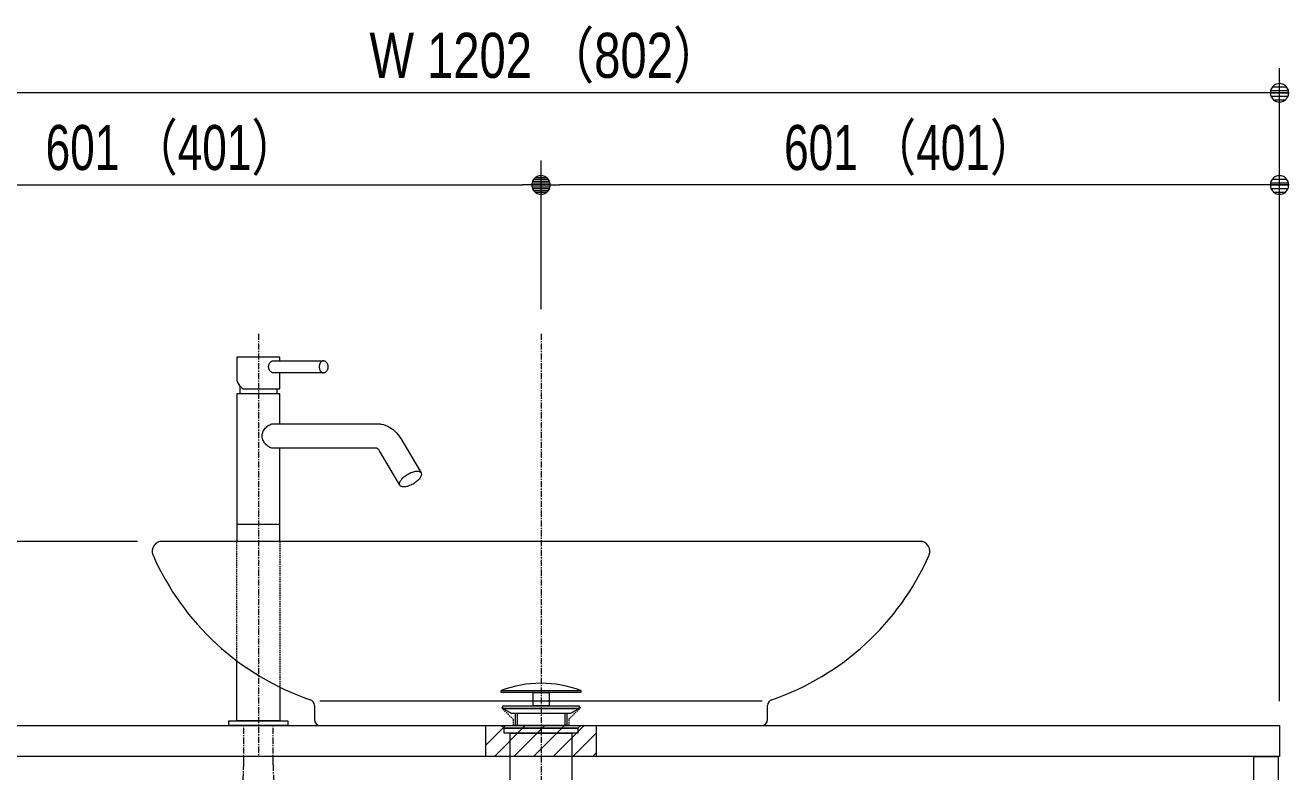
# Model space of a CAD drawing. Units: millimetres, scale not verified. Extents: x -6062 to 6062, y -3045 to 3045.
# Drawn here: x -5142 to -4114, y -1418 to -810 of the extents above; entities that cross this region are included whole.
import ezdxf
from ezdxf.enums import TextEntityAlignment as Align

# ---------------------------------------------------------------- set-up
doc = ezdxf.new("R2010")
doc.units = ezdxf.units.MM
doc.header["$LTSCALE"] = 20
doc.linetypes.add('CHAIN1', pattern=[8, 5, -1, 1, -1])
doc.linetypes.add('DASHED1', pattern=[1.8, 1.2, -0.6])
for name, color, linetype, lineweight in [('0-1_2寸法-1', 7, 'Continuous', 9), ('0-2_0', 7, 'Continuous', 9), ('0-3_5ボウル・キャビネット', 7, 'Continuous', 9), ('0-5_4給排水', 7, 'Continuous', 9)]:
    doc.layers.add(name, color=color, linetype=linetype, lineweight=lineweight)
doc.styles.add('ＭＳ Ｐゴシック', font='')
doc.styles.get('ＭＳ Ｐゴシック').set_extended_font_data('MS PGothic')

# ---------------------------------------------------------------- blocks, each defined once
blk = doc.blocks.new('_Dot')
at = {"layer": '0-2_0'}
for p, q in [((-10, 0), (-20, 0)), ((9.78, 2), (-9.78, 2)), ((7.99, 6), (-7.99, 6)), ((9.16, -3.98), (-9.16, -3.98)), ((6, -7.98), (-6, -7.98))]:
    blk.add_line(p, q, dxfattribs=at)
for points in [[(10, 0), (9.92, 1.25), (9.69, 2.49), (9.3, 3.68), (8.76, 4.82), (8.09, 5.88), (7.29, 6.85), (6.37, 7.71), (5.36, 8.44), (4.26, 9.05), (3.09, 9.51), (1.87, 9.82), (0.63, 9.98), (-0.63, 9.98), (-1.87, 9.82), (-3.09, 9.51), (-4.26, 9.05), (-5.36, 8.44), (-6.37, 7.71), (-7.29, 6.85), (-8.09, 5.88), (-8.76, 4.82), (-9.3, 3.68), (-9.69, 2.49), (-9.92, 1.25), (-10, 0), (0, 0)], [(-10, 0), (-9.92, -1.25), (-9.69, -2.49), (-9.3, -3.68), (-8.76, -4.82), (-8.09, -5.88), (-7.29, -6.85), (-6.37, -7.71), (-5.36, -8.44), (-4.26, -9.05), (-3.09, -9.51), (-1.87, -9.82), (-0.63, -9.98), (0.63, -9.98), (1.87, -9.82), (3.09, -9.51), (4.26, -9.05), (5.36, -8.44), (6.37, -7.71), (7.29, -6.85), (8.09, -5.88), (8.76, -4.82), (9.3, -3.68), (9.69, -2.49), (9.92, -1.25), (10, 0), (0, 0)]]:
    blk.add_lwpolyline(points, close=True, dxfattribs=at)
blk = doc.blocks.new('グループ-11')
at = {"layer": '0-5_4給排水', "linetype": 'CHAIN1'}
blk.add_line((-58700, -21220), (-58700, -42300), dxfattribs=at)
at = {"layer": '0-5_4給排水'}
for p, q in [((-59120, -27400), (-59120, -27600)), ((-59090, -27400), (-59090, -27600)), ((-58310, -27400), (-58310, -27600)), ((-58280, -27400), (-58280, -27600))]:
    blk.add_line(p, q, dxfattribs=at)
for points in [[(-59350, -27030), (-58050, -27030), (-58050, -27060), (-59350, -27060)], [(-58830, -27060), (-58570, -27060), (-58570, -27280), (-58830, -27280)], [(-59320, -27280), (-58080, -27280), (-58080, -27320), (-59320, -27320)], [(-59181.3, -27400), (-59320, -27320), (-58080, -27320), (-58220.2, -27400)], [(-59300, -27640), (-59350, -27600), (-58050, -27600), (-58100, -27640)], [(-59300, -27640), (-58100, -27640), (-58100, -27720), (-59300, -27720)], [(-59200, -27720), (-58200, -27720), (-58200, -28800), (-59200, -28800)]]:
    blk.add_lwpolyline(points, close=True, dxfattribs=at)
blk.add_arc((-58700, -28730.4), 1820.4, 69.08018, 110.91982, dxfattribs=at)
blk = doc.blocks.new('グループ-13')
at = {"layer": '0-5_4給排水', "linetype": 'CHAIN1'}
blk.add_line((-63300, -21220), (-63300, -28100), dxfattribs=at)
at = {"layer": '0-5_4給排水'}
for p, q in [((-63600, -22070.9), (-63600, -22200)), ((-63000, -22120), (-63000, -22200)), ((-63650, -24320), (-62950, -24320))]:
    blk.add_line(p, q, dxfattribs=at)
at = {"layer": '0-5_4給排水', "linetype": 'DASHED1'}
for p, q in [((-63650, -26545.5), (-63650, -24601.2)), ((-62950, -24600), (-62950, -26973.2))]:
    blk.add_line(p, q, dxfattribs=at)
at = {"layer": '0-5_4給排水'}
for points in [[(-63059.7, -21660.5), (-63052.5, -21660), (-62950, -21660), (-62950, -21600), (-63650, -21600), (-63649.7, -21983.6), (-63646.6, -21998.4), (-63640.5, -22014.1), (-63631.5, -22030.6), (-63619.7, -22047.7), (-63605.2, -22065.3), (-63588.3, -22083.3), (-63569, -22101.6), (-63547.5, -22120), (-62950, -22120), (-62950, -21860), (-63052.5, -21860), (-63059.4, -21859.5), (-63066.5, -21858.1), (-63073.5, -21855.8), (-63080.6, -21852.6), (-63087.6, -21848.5), (-63094.4, -21843.6), (-63100.9, -21837.9), (-63107, -21831.4), (-63112.7, -21824.2), (-63117.9, -21816.4), (-63122.5, -21808), (-63126.3, -21799.1), (-63129.4, -21789.7), (-63131.7, -21780), (-63133.1, -21770.1), (-63133.5, -21760), (-63133.1, -21750.3), (-63131.8, -21740.7), (-63129.7, -21731.3), (-63126.8, -21722.2), (-63123.1, -21713.4), (-63118.8, -21705.1), (-63113.7, -21697.2)], [(-62168.6, -21760), (-62168.9, -21769), (-62169.8, -21778.2), (-62171.4, -21787.5), (-62173.6, -21796.8), (-62176.5, -21805.9), (-62180.2, -21814.7), (-62184.4, -21823), (-62189.3, -21830.7), (-62194.8, -21837.6), (-62200.6, -21843.7), (-62206.9, -21848.8), (-62213.3, -21853), (-62219.9, -21856.1), (-62226.5, -21858.3), (-62233, -21859.6), (-62239.3, -21860), (-63052.5, -21860), (-63059.4, -21859.5), (-63066.5, -21858.1), (-63073.5, -21855.8), (-63080.6, -21852.6), (-63087.6, -21848.5), (-63094.4, -21843.6), (-63100.9, -21837.9), (-63107, -21831.4), (-63112.7, -21824.2), (-63117.9, -21816.4), (-63122.5, -21808), (-63126.3, -21799.1), (-63129.4, -21789.7), (-63131.7, -21780), (-63133.1, -21770.1), (-63133.5, -21760), (-63133.1, -21750.3), (-63131.8, -21740.7), (-63129.7, -21731.3), (-63126.8, -21722.2), (-63123.1, -21713.4), (-63118.8, -21705.1)], [(-63118.8, -21705.1), (-63113.7, -21697.2), (-63108.2, -21689.9), (-63102.1, -21683.3), (-63095.6, -21677.4), (-63088.7, -21672.2), (-63081.6, -21667.9), (-63074.3, -21664.5), (-63067, -21662), (-63059.7, -21660.5), (-63052.5, -21660), (-62239.3, -21660), (-62233, -21660.4), (-62226.5, -21661.7), (-62219.9, -21663.9), (-62213.3, -21667), (-62206.9, -21671.2), (-62200.6, -21676.3), (-62194.8, -21682.4), (-62189.3, -21689.3), (-62184.4, -21697), (-62180.2, -21705.3), (-62176.5, -21714.1), (-62173.6, -21723.2), (-62171.4, -21732.5), (-62169.8, -21741.8), (-62168.9, -21751), (-62168.6, -21760)], [(-63113.7, -21697.2), (-63108.2, -21689.9), (-63102.1, -21683.3), (-63095.6, -21677.4), (-63088.7, -21672.2), (-63081.6, -21667.9), (-63074.3, -21664.5), (-63067, -21662), (-63059.7, -21660.5)], [(-62239.3, -21660), (-62245.7, -21660.4), (-62252.2, -21661.7), (-62258.8, -21663.9), (-62265.4, -21667), (-62271.8, -21671.2), (-62278, -21676.3), (-62283.9, -21682.4), (-62289.3, -21689.3), (-62294.2, -21697), (-62298.5, -21705.3), (-62302.2, -21714.1), (-62305.1, -21723.2), (-62307.3, -21732.5), (-62308.9, -21741.8), (-62309.8, -21751), (-62310.1, -21760), (-62309.8, -21769), (-62308.9, -21778.2), (-62307.3, -21787.5), (-62305.1, -21796.8), (-62302.2, -21805.9), (-62298.5, -21814.7), (-62294.2, -21823), (-62289.3, -21830.7), (-62283.9, -21837.6), (-62278, -21843.7), (-62271.8, -21848.8), (-62265.4, -21853), (-62258.8, -21856.1), (-62252.2, -21858.3), (-62245.7, -21859.6), (-62239.3, -21860)], [(-62950, -24600), (-62950, -23085.7), (-63052.5, -23085.7), (-63067, -23084.7), (-63082, -23081.8), (-63097.4, -23076.9), (-63113.1, -23070.3), (-63128.6, -23061.9), (-63144, -23051.9), (-63158.9, -23040.5), (-63173.1, -23027.6), (-63186.5, -23013.5), (-63198.9, -22998.1), (-63210, -22981.6), (-63219.6, -22964.1), (-63227.5, -22945.6), (-63233.3, -22926.4), (-63237, -22906.6), (-63238.3, -22886.6), (-63237.2, -22866.6), (-63233.8, -22846.8), (-63228.1, -22827.6), (-63220.5, -22809.2), (-63211.1, -22791.7), (-63200.2, -22775.2), (-63188, -22759.7), (-63174.8, -22745.4), (-63160.6, -22732.4), (-63145.7, -22720.7), (-63130.3, -22710.5), (-63114.5, -22701.8), (-63098.6, -22694.9), (-63082.8, -22689.9), (-63067.3, -22686.8), (-63052.6, -22685.7), (-62950, -22685.7), (-62950, -22200), (-63650, -22200), (-63650, -24600)], [(-63233.3, -22926.4), (-63237, -22906.6), (-63238.3, -22886.6), (-63237.2, -22866.6), (-63233.8, -22846.8), (-63228.1, -22827.6), (-63220.5, -22809.2), (-63211.1, -22791.7), (-63200.2, -22775.2), (-63188, -22759.7), (-63174.8, -22745.4), (-63160.6, -22732.4), (-63145.7, -22720.7), (-63130.3, -22710.5)], [(-63130.3, -22710.5), (-63114.5, -22701.8), (-63098.6, -22694.9), (-63082.8, -22689.9), (-63067.3, -22686.8), (-63052.6, -22685.7), (-61372.4, -22685.7), (-61359.6, -22686.5), (-61317.9, -22689.4), (-61305, -22692), (-61263.9, -22700.6), (-61251.3, -22704.9), (-61211.2, -22719.2), (-61160.9, -22744.8), (-61117.8, -22774.5), (-61107.8, -22781.7), (-61068, -22817.7), (-61059.8, -22826), (-61022.7, -22868.9), (-60988.8, -22919), (-60983.6, -22926.9), (-60982.4, -22928.8), (-60651.9, -23485.9), (-60648.5, -23494.8), (-60647, -23504.7), (-60647.5, -23515.4), (-60649.7, -23526.7), (-60653.8, -23538.4), (-60659.4, -23550.3), (-60666.4, -23562.3), (-60674.5, -23574.2), (-60683.7, -23585.7), (-60694, -23597.3), (-60705.8, -23609.1), (-60719, -23621.1), (-60733.5, -23633), (-60749.3, -23644.8), (-60766, -23656.1), (-60783.6, -23666.8), (-60801.7, -23676.6)], [(-60801.7, -23676.6), (-60820.1, -23685.5), (-60838.4, -23693.3), (-60856.4, -23699.9), (-60873.8, -23705.3), (-60890.4, -23709.3), (-60905.9, -23712.1), (-60920.3, -23713.8), (-60933.5, -23714.3), (-60945.7, -23713.8), (-60957.4, -23712.1), (-60968.2, -23709.3), (-60977.9, -23705.3), (-60986.3, -23699.9), (-60993.2, -23693.3), (-60998.4, -23685.5), (-61328.6, -23128.9), (-61337.2, -23116), (-61349.2, -23102), (-61358.6, -23093.4), (-61366.1, -23088.2), (-61368.4, -23087), (-61371.1, -23086.1), (-61372.4, -23085.8), (-61373.5, -23085.7), (-63052.5, -23085.7), (-63067, -23084.7), (-63082, -23081.8), (-63097.4, -23076.9), (-63113.1, -23070.3), (-63128.6, -23061.9), (-63144, -23051.9), (-63158.9, -23040.5), (-63173.1, -23027.6), (-63186.5, -23013.5), (-63198.9, -22998.1), (-63210, -22981.6), (-63219.6, -22964.1), (-63227.5, -22945.6), (-63233.3, -22926.4)], [(-60998.4, -23685.5), (-61001.7, -23676.6), (-61003.2, -23666.8), (-61002.8, -23656.1), (-61000.5, -23644.8), (-60996.5, -23633), (-60990.9, -23621.1), (-60983.9, -23609.1), (-60975.7, -23597.3), (-60966.5, -23585.7), (-60956.2, -23574.2), (-60944.5, -23562.3), (-60931.3, -23550.3), (-60916.7, -23538.4), (-60901, -23526.7), (-60884.2, -23515.4), (-60866.6, -23504.7), (-60848.5, -23494.8), (-60830.2, -23485.9), (-60811.8, -23478.1), (-60793.8, -23471.5), (-60776.5, -23466.2), (-60759.9, -23462.1), (-60744.3, -23459.3), (-60729.9, -23457.7), (-60716.8, -23457.2), (-60704.5, -23457.7), (-60692.9, -23459.3), (-60682.1, -23462.1), (-60672.3, -23466.2), (-60663.9, -23471.5), (-60657.1, -23478.1), (-60651.9, -23485.9)], [(-62950, -26973.2), (-62950, -27520), (-63650, -27520), (-63650, -26545.5)]]:
    blk.add_lwpolyline(points, dxfattribs=at)
blk.add_lwpolyline([(-62820, -27520), (-62820, -27600), (-63780, -27600), (-63780, -27520)], close=True, dxfattribs=at)
at = {"layer": '0-5_4給排水', "linetype": 'CHAIN1'}
for points in [[(-63540, -28237.9), (-63540, -28213.8), (-63540, -27600)], [(-63060, -28237.9), (-63060, -28213.8), (-63060, -27600)]]:
    blk.add_lwpolyline(points, dxfattribs=at)
for centre, start, end in [((-67480.4, -28237.9), 326.23288, 0), ((-59119.6, -28237.9), 180, 213.76712)]:
    blk.add_arc(centre, 3940.4, start, end, dxfattribs=at)
blk = doc.blocks.new('グループ-17')
at = {"layer": '0-3_5ボウル・キャビネット'}
for p, q in [((-65002.6, -24671.3), (-65002.7, -24671.5)), ((-52530.2, -24600), (-64869.8, -24600)), ((-52397.3, -24671.5), (-52397.4, -24671.3)), ((-65016.8, -24822.1), (-65015, -24826.3)), ((-52385, -24826.3), (-52383.2, -24822.1)), ((-55100, -27200), (-62300, -27200)), ((-62387.9, -27500), (-62387.9, -27500.3)), ((-62288.3, -27600), (-55111.7, -27600))]:
    blk.add_line(p, q, dxfattribs=at)
for points in [[(-62387.9, -27271.9), (-62387.9, -27272.2), (-62387.9, -27500)], [(-55012.1, -27500.3), (-55012.1, -27500), (-55012.1, -27272.2), (-55012.1, -27271.9)]]:
    blk.add_lwpolyline(points, dxfattribs=at)
at = {"layer": '0-3_5ボウル・キャビネット', "linetype": 'DASHED1'}
blk.add_lwpolyline([(-58050, -27300), (-58250, -27500), (-58250, -27600), (-59150, -27600), (-59150, -27500), (-59350, -27300)], dxfattribs=at)
at = {"layer": '0-3_5ボウル・キャビネット'}
for centre, radius, start, end in [((-64868.9, -24760), 160.4, 146.51067, 202.78108), ((-64869.8, -24759.2), 159.2, 90, 146.50513), ((-52530.2, -24759.2), 159.2, 33.49487, 90), ((-52531.1, -24760), 160.4, 337.21892, 33.48933), ((-61053.5, -23082.6), 4328.2, 203.75658, 251.10085), ((-56346.5, -23082.6), 4328.2, 288.89915, 336.24342), ((-62487.8, -27271.9), 99.8, 0, 71.10085), ((-54912.2, -27271.9), 99.8, 108.89915, 180), ((-62288.3, -27500.3), 99.7, 180, 270), ((-55111.7, -27500.3), 99.7, 270, 0)]:
    blk.add_arc(centre, radius, start, end, dxfattribs=at)
blk = doc.blocks.new('グループ-20')
at = {"layer": '0-3_5ボウル・キャビネット'}
blk.add_lwpolyline([(-70720, -27600), (-46680, -27600), (-46680, -28100), (-70720, -28100)], close=True, dxfattribs=at)
blk.add_lwpolyline([(-47100, -28600), (-47100, -28100), (-46700, -28100), (-46700, -41360), (-46740, -41400), (-47060, -41400), (-47100, -41360), (-47100, -40600)], dxfattribs=at)
blk = doc.blocks.new('グループ-22')
at = {"layer": '0-3_5ボウル・キャビネット'}
blk.add_blockref('グループ-20', (0, 0), dxfattribs=at)

msp = doc.modelspace()

# ---------------------------------------------------------------- linework, layer by layer
at = {"layer": '0-1_2寸法-1'}
for p, q in [((-4121.5, -920), (-4121.5, -845)), ((-4136.51, -865), (-5308.49, -865)), ((-4722.5, -1041), (-4722.5, -920)), ((-4722.5, -1041), (-4722.5, -920)), ((-4121.5, -1360), (-4121.5, -920)), ((-5308.49, -940), (-4737.51, -940)), ((-4136.51, -940), (-4707.49, -940)), ((-5050.99, -1230), (-5567.5, -1230))]:
    msp.add_line(p, q, dxfattribs=at)
at = {"layer": '0-3_5ボウル・キャビネット'}
for p, q in [((-4767.5, -1396), (-4751.5, -1380)), ((-4760.5, -1405), (-4735.5, -1380)), ((-4744.5, -1405), (-4719.5, -1380)), ((-4728.5, -1405), (-4703.5, -1380)), ((-4712.5, -1405), (-4687.5, -1380)), ((-4696.5, -1405), (-4677.5, -1386)), ((-4680.5, -1405), (-4677.5, -1402))]:
    msp.add_line(p, q, dxfattribs=at)
msp.add_lwpolyline([(-4767.5, -1405), (-4767.5, -1380), (-4677.5, -1380), (-4677.5, -1405)], close=True, dxfattribs=at)
at = {"layer": '0-3_5ボウル・キャビネット', "linetype": 'DASHED1'}
msp.add_lwpolyline([(-4767.5, -1405), (-4767.5, -1380), (-4677.5, -1380), (-4677.5, -1405)], dxfattribs=at)

# ---------------------------------------------------------------- block references
at = {"layer": '0-1_2寸法-1', "xscale": 0.7503418, "yscale": 0.7503418}
for p in [(-4121.5, -865), (-4722.5, -940), (-4121.5, -940)]:
    msp.add_blockref('_Dot', p, dxfattribs=at)
at = {"layer": '0-1_2寸法-1', "xscale": 0.7503418, "yscale": 0.7503418, "rotation": 180}
msp.add_blockref('_Dot', (-4722.5, -940), dxfattribs=at)
at = {"layer": '0-3_5ボウル・キャビネット', "xscale": 0.05, "yscale": 0.05}
for name in ['グループ-17', 'グループ-22']:
    msp.add_blockref(name, (-1787.5, 0), dxfattribs=at)
at = {"layer": '0-5_4給排水', "xscale": 0.05, "yscale": 0.05}
for name in ['グループ-13', 'グループ-11']:
    msp.add_blockref(name, (-1787.5, 0), dxfattribs=at)

# ---------------------------------------------------------------- texts
at = {"layer": '0-1_2寸法-1', "style": 'ＭＳ Ｐゴシック'}
for s, width, p in [('W 1202 （802）', 0.8, (-4862.07, -863.81)), ('601 （401）', 0.75, (-5125.7, -938.81)), ('601 （401）', 0.75, (-4524.7, -938.81))]:
    msp.add_text(s, height=36.66, dxfattribs=dict(at, width=width)).set_placement(p, align=Align.BOTTOM_LEFT)

doc.saveas('drawing.dxf')
